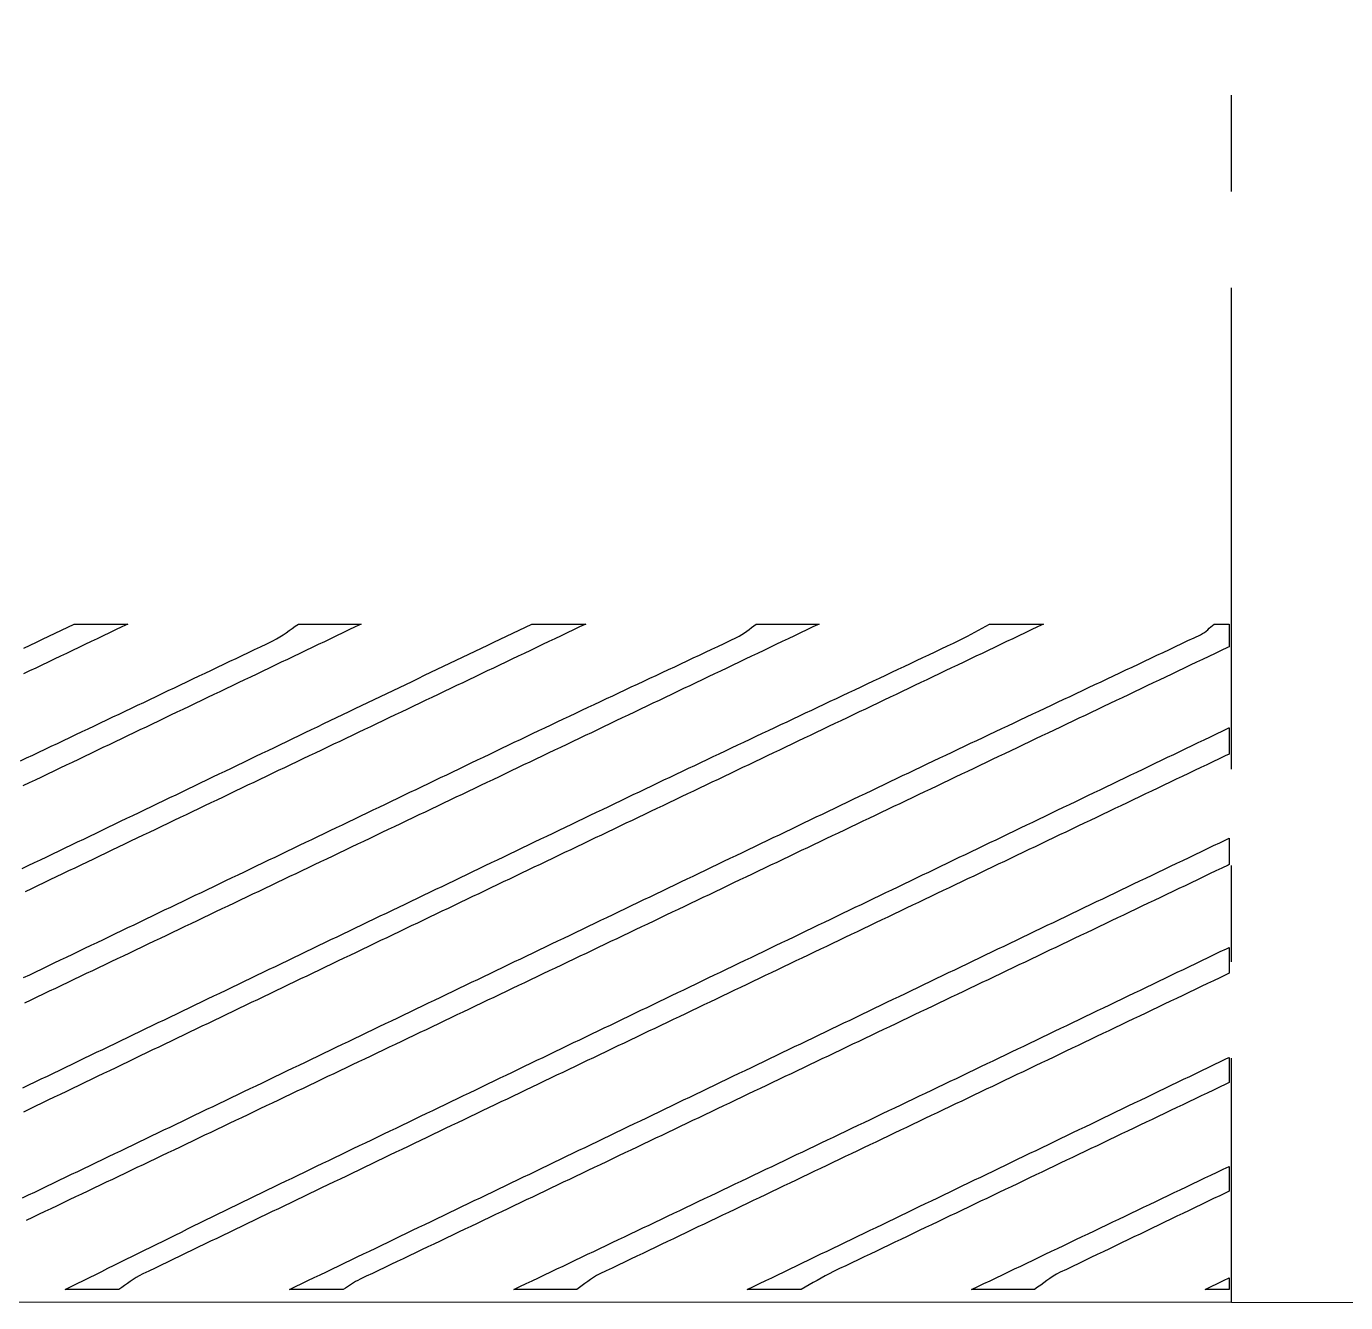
# Model space of a CAD drawing. Extents: x 18 to 189, y 50 to 250.
# Drawn here: x 91.32 to 125.59, y 50.13 to 83.28 of the extents above; entities that cross this region are included whole.
import ezdxf

# ---------------------------------------------------------------- set-up
doc = ezdxf.new("R2010")
doc.units = 0
for name, color, linetype in [('CUT', 7, 'CONTINUOUS'), ('FOLD', 1, 'CONTINUOUS'), ('PATTERN', 8, 'CONTINUOUS')]:
    doc.layers.add(name, color=color, linetype=linetype)

msp = doc.modelspace()

# ---------------------------------------------------------------- linework, layer by layer
at = {"layer": 'CUT'}
msp.add_lwpolyline([(56.9917, 100.2341), (57.181, 100.2024), (57.1769, 50.1454), (188.0612, 50.1252)], dxfattribs=at)
at = {"layer": 'FOLD'}
for points in [[(122.6212, 81.4887), (122.6212, 78.9875)], [(122.6212, 76.4863), (122.6212, 63.9811)], [(122.6212, 61.4799), (122.6212, 58.9787)], [(122.6212, 56.4792), (122.6212, 50.1292)]]:
    msp.add_lwpolyline(points, dxfattribs=at)
at = {"layer": 'PATTERN'}
for points in [[(91.1714, 64.1966), (91.3315, 64.2726), (91.4915, 64.3487), (91.6515, 64.4247), (91.8115, 64.5007), (91.9716, 64.5768), (92.1316, 64.6528), (92.2916, 64.7288), (92.4516, 64.8049), (92.6117, 64.8809), (92.7717, 64.9569), (92.9317, 65.033), (93.0917, 65.109), (93.2517, 65.1851), (93.4117, 65.2611), (93.5717, 65.3372), (93.7317, 65.4132), (93.8917, 65.4893), (94.0517, 65.5653), (94.2117, 65.6414), (94.3716, 65.7175), (94.5316, 65.7935), (94.6915, 65.8696), (94.8515, 65.9457), (95.0114, 66.0218), (95.1713, 66.0979), (95.3312, 66.174), (95.4911, 66.2501), (95.651, 66.3262), (95.8109, 66.4023), (95.9708, 66.4784), (96.1306, 66.5545), (96.2904, 66.6307), (96.4503, 66.7068), (96.6101, 66.783), (96.7699, 66.8591), (96.9296, 66.9353), (97.0894, 67.0115), (97.2491, 67.0876), (97.4089, 67.1638), (97.5686, 67.24), (97.7283, 67.3162), (97.8228, 67.3646), (97.9112, 67.4161), (97.9949, 67.4701), (98.0752, 67.5258), (98.1535, 67.5825), (98.2312, 67.6395), (98.3096, 67.6963), (98.3901, 67.7519), (100.0224, 67.7519), (99.8626, 67.6755), (99.7029, 67.5991), (99.5431, 67.5226), (99.3834, 67.4462), (99.2237, 67.3698), (99.0639, 67.2933), (98.9042, 67.2169), (98.7445, 67.1404), (98.5848, 67.064), (98.425, 66.9875), (98.2653, 66.9111), (98.1056, 66.8346), (97.9459, 66.7582), (97.7862, 66.6817), (97.6265, 66.6053), (97.4668, 66.5288), (97.3071, 66.4524), (97.1474, 66.3759), (96.9877, 66.2995), (96.828, 66.223), (96.6683, 66.1465), (96.5086, 66.0701), (96.3489, 65.9936), (96.1892, 65.9172), (96.0295, 65.8407), (95.8698, 65.7643), (95.7101, 65.6878), (95.5503, 65.6113), (95.3906, 65.5349), (95.2309, 65.4584), (95.0712, 65.382), (94.9115, 65.3055), (94.7517, 65.2291), (94.592, 65.1526), (94.4323, 65.0762), (94.2725, 64.9997), (94.1128, 64.9233), (93.953, 64.8468), (93.7933, 64.7704), (93.6335, 64.6939), (93.4737, 64.6175), (93.3139, 64.541), (93.1542, 64.4646), (92.9944, 64.3882), (92.8346, 64.3117), (92.6748, 64.2353), (92.515, 64.1589), (92.3551, 64.0825), (92.1953, 64.006), (92.0355, 63.9296), (91.8756, 63.8532), (91.7157, 63.7768), (91.5559, 63.7004), (91.396, 63.624), (91.2361, 63.5476)], [(91.2149, 61.3998), (91.3748, 61.4766), (91.5346, 61.5534), (91.6944, 61.6302), (91.8542, 61.707), (92.0141, 61.7837), (92.1739, 61.8605), (92.3337, 61.9373), (92.4935, 62.0141), (92.6534, 62.0909), (92.8132, 62.1677), (92.973, 62.2444), (93.1328, 62.3212), (93.2927, 62.398), (93.4525, 62.4748), (93.6123, 62.5516), (93.7721, 62.6283), (93.932, 62.7051), (94.0918, 62.7819), (94.2516, 62.8587), (94.4114, 62.9355), (94.5713, 63.0122), (94.7311, 63.089), (94.8909, 63.1658), (95.0508, 63.2426), (95.2106, 63.3194), (95.3704, 63.3961), (95.5302, 63.4729), (95.6901, 63.5497), (95.8499, 63.6265), (96.0097, 63.7033), (96.1696, 63.78), (96.3294, 63.8568), (96.4892, 63.9336), (96.649, 64.0104), (96.8089, 64.0872), (96.9687, 64.1639), (97.1285, 64.2407), (97.2884, 64.3175), (97.4482, 64.3943), (97.608, 64.471), (97.7678, 64.5478), (97.9277, 64.6246), (98.0875, 64.7014), (98.2473, 64.7782), (98.4071, 64.8549), (98.567, 64.9317), (98.7268, 65.0085), (98.8866, 65.0853), (99.0501, 65.1639), (99.2136, 65.2424), (99.3772, 65.321), (99.5407, 65.3995), (99.7043, 65.478), (99.8679, 65.5565), (100.0315, 65.635), (100.1951, 65.7135), (100.3588, 65.7919), (100.5225, 65.8704), (100.6861, 65.9488), (100.8498, 66.0273), (101.0135, 66.1057), (101.1772, 66.1841), (101.341, 66.2625), (101.5047, 66.3409), (101.6684, 66.4193), (101.8322, 66.4976), (101.9959, 66.576), (102.1597, 66.6544), (102.3235, 66.7328), (102.4872, 66.8112), (102.651, 66.8895), (102.8148, 66.9679), (102.9786, 67.0463), (103.1423, 67.1247), (103.3061, 67.2031), (103.4699, 67.2814), (103.6336, 67.3598), (103.7974, 67.4382), (103.9612, 67.5166), (104.1249, 67.5951), (104.2886, 67.6735), (104.4524, 67.7519), (105.8515, 67.7519), (105.6919, 67.6757), (105.5322, 67.5995), (105.3726, 67.5233), (105.2129, 67.4471), (105.0533, 67.371), (104.8936, 67.2948), (104.7339, 67.2186), (104.5743, 67.1424), (104.4146, 67.0662), (104.2549, 66.99), (104.0953, 66.9138), (103.9356, 66.8377), (103.7759, 66.7615), (103.6162, 66.6853), (103.4566, 66.6091), (103.2969, 66.533), (103.1372, 66.4568), (102.9775, 66.3806), (102.8178, 66.3044), (102.6582, 66.2283), (102.4985, 66.1521), (102.3388, 66.0759), (102.1791, 65.9997), (102.0194, 65.9236), (101.8597, 65.8474), (101.7001, 65.7712), (101.5404, 65.6951), (101.3807, 65.6189), (101.221, 65.5427), (101.0614, 65.4665), (100.9017, 65.3904), (100.742, 65.3142), (100.5823, 65.238), (100.4227, 65.1619), (100.263, 65.0857), (100.1033, 65.0095), (99.9437, 64.9333), (99.784, 64.8572), (99.6244, 64.781), (99.4647, 64.7048), (99.3051, 64.6286), (99.1454, 64.5525), (98.9858, 64.4763), (98.8261, 64.4001), (98.6665, 64.3239), (98.5069, 64.2477), (98.3473, 64.1715), (98.1876, 64.0953), (98.028, 64.0192), (97.8684, 63.943), (97.7088, 63.8668), (97.5492, 63.7906), (97.3896, 63.7144), (97.23, 63.6382), (97.0705, 63.562), (96.9109, 63.4858), (96.7513, 63.4096), (96.5917, 63.3333), (96.4322, 63.2571), (96.2726, 63.1809), (96.1131, 63.1047), (95.9536, 63.0285), (95.7941, 62.9522), (95.6345, 62.876), (95.475, 62.7998), (95.3155, 62.7236), (95.156, 62.6473), (94.9965, 62.5711), (94.8371, 62.4948), (94.6759, 62.4177), (94.5147, 62.3405), (94.3536, 62.2633), (94.1924, 62.1862), (94.0313, 62.109), (93.8702, 62.0318), (93.7091, 61.9546), (93.548, 61.8774), (93.3869, 61.8002), (93.2258, 61.723), (93.0648, 61.6458), (92.9037, 61.5686), (92.7427, 61.4913), (92.5817, 61.4141), (92.4207, 61.3369), (92.2597, 61.2596), (92.0987, 61.1824), (91.9377, 61.1051), (91.7767, 61.0279), (91.6157, 60.9506), (91.4547, 60.8734), (91.2938, 60.7961)], [(91.2203, 52.8443), (91.3802, 52.9211), (91.54, 52.9978), (91.6998, 53.0745), (91.8596, 53.1512), (92.0195, 53.228), (92.1793, 53.3047), (92.3391, 53.3814), (92.4989, 53.4582), (92.6588, 53.5349), (92.8186, 53.6116), (92.9784, 53.6884), (93.1382, 53.7651), (93.2981, 53.8418), (93.4579, 53.9186), (93.6177, 53.9953), (93.7775, 54.072), (93.9374, 54.1488), (94.0972, 54.2255), (94.257, 54.3022), (94.4168, 54.379), (94.5766, 54.4557), (94.7365, 54.5324), (94.8963, 54.6091), (95.0561, 54.6859), (95.2159, 54.7626), (95.3758, 54.8393), (95.5356, 54.9161), (95.6954, 54.9928), (95.8552, 55.0695), (96.0151, 55.1463), (96.1749, 55.223), (96.3347, 55.2997), (96.4945, 55.3765), (96.6544, 55.4532), (96.8142, 55.5299), (96.974, 55.6067), (97.1338, 55.6834), (97.2937, 55.7601), (97.4535, 55.8368), (97.6133, 55.9136), (97.7732, 55.9903), (97.933, 56.067), (98.0928, 56.1438), (98.2527, 56.2205), (98.4125, 56.2972), (98.5723, 56.3739), (98.7321, 56.4507), (98.892, 56.5274), (99.0518, 56.6041), (99.2116, 56.6808), (99.3715, 56.7576), (99.5313, 56.8343), (99.6912, 56.911), (99.851, 56.9878), (100.0108, 57.0645), (100.1707, 57.1412), (100.3305, 57.2179), (100.4903, 57.2946), (100.6502, 57.3714), (100.81, 57.4481), (100.9699, 57.5248), (101.1297, 57.6015), (101.2896, 57.6783), (101.4494, 57.755), (101.6093, 57.8317), (101.7691, 57.9084), (101.9289, 57.9851), (102.0888, 58.0619), (102.2486, 58.1386), (102.4085, 58.2153), (102.5684, 58.292), (102.7282, 58.3687), (102.8881, 58.4454), (103.0479, 58.5222), (103.2078, 58.5989), (103.3676, 58.6756), (103.5275, 58.7523), (103.6874, 58.829), (103.8472, 58.9057), (104.0071, 58.9824), (104.1669, 59.0591), (104.3268, 59.1359), (104.4867, 59.2126), (104.6465, 59.2893), (104.8064, 59.366), (104.9663, 59.4427), (105.1262, 59.5194), (105.286, 59.5961), (105.4459, 59.6728), (105.6058, 59.7495), (105.7657, 59.8262), (105.9255, 59.9029), (106.0854, 59.9796), (106.2453, 60.0563), (106.4052, 60.133), (106.5651, 60.2097), (106.725, 60.2864), (106.8848, 60.3631), (107.0447, 60.4398), (107.2046, 60.5165), (107.3645, 60.5932), (107.5244, 60.6699), (107.6843, 60.7466), (107.8442, 60.8233), (108.0041, 60.9), (108.164, 60.9767), (108.3239, 61.0533), (108.4838, 61.13), (108.6437, 61.2067), (108.8036, 61.2834), (108.9636, 61.3601), (109.1235, 61.4368), (109.2834, 61.5135), (109.4433, 61.5901), (109.6032, 61.6668), (109.7631, 61.7435), (109.9231, 61.8202), (110.083, 61.8969), (110.2429, 61.9735), (110.4028, 62.0502), (110.5628, 62.1269), (110.7227, 62.2036), (110.8826, 62.2802), (111.0426, 62.3569), (111.2025, 62.4336), (111.3625, 62.5103), (111.5224, 62.5869), (111.6824, 62.6636), (111.8423, 62.7403), (112.0023, 62.8169), (112.1622, 62.8936), (112.3222, 62.9702), (112.4821, 63.0469), (112.6421, 63.1236), (112.802, 63.2002), (112.962, 63.2769), (113.122, 63.3535), (113.2819, 63.4302), (113.4419, 63.5069), (113.6019, 63.5835), (113.7621, 63.6602), (113.9224, 63.7369), (114.0828, 63.8135), (114.2432, 63.8901), (114.4038, 63.9667), (114.5643, 64.0432), (114.725, 64.1197), (114.8857, 64.1962), (115.0465, 64.2726), (115.2073, 64.349), (115.3682, 64.4254), (115.5292, 64.5017), (115.6901, 64.5781), (115.8512, 64.6544), (116.0123, 64.7306), (116.1734, 64.8069), (116.3345, 64.8831), (116.4957, 64.9593), (116.6569, 65.0355), (116.8182, 65.1117), (116.9795, 65.1879), (117.1408, 65.2641), (117.3021, 65.3402), (117.4635, 65.4163), (117.6248, 65.4925), (117.7862, 65.5686), (117.9476, 65.6447), (118.109, 65.7208), (118.2704, 65.7969), (118.4318, 65.873), (118.5932, 65.9491), (118.7546, 66.0253), (118.916, 66.1014), (119.0774, 66.1775), (119.2388, 66.2536), (119.4002, 66.3297), (119.5616, 66.4059), (119.7229, 66.482), (119.8842, 66.5582), (120.0455, 66.6344), (120.2068, 66.7106), (120.368, 66.7868), (120.5292, 66.863), (120.6904, 66.9392), (120.8515, 67.0155), (121.0126, 67.0918), (121.1737, 67.1681), (121.3347, 67.2444), (121.4956, 67.3208), (121.6565, 67.3972), (121.8174, 67.4736), (121.8726, 67.503), (121.9223, 67.5351), (121.9676, 67.5695), (122.0099, 67.6053), (122.0503, 67.6422), (122.0901, 67.6793), (122.1306, 67.7161), (122.173, 67.7519), (122.5617, 67.7519), (122.5617, 67.1598), (122.5197, 67.1398), (122.359, 67.0633), (122.1983, 66.9867), (122.0375, 66.9102), (121.8768, 66.8337), (121.7161, 66.7572), (121.5554, 66.6807), (121.3947, 66.6041), (121.234, 66.5276), (121.0733, 66.4511), (120.9126, 66.3745), (120.7518, 66.298), (120.5911, 66.2215), (120.4304, 66.1449), (120.2697, 66.0684), (120.109, 65.9919), (119.9483, 65.9153), (119.7876, 65.8388), (119.6269, 65.7622), (119.4662, 65.6857), (119.3055, 65.6092), (119.1448, 65.5326), (118.9841, 65.4561), (118.8234, 65.3795), (118.6627, 65.303), (118.502, 65.2264), (118.3413, 65.1499), (118.1806, 65.0733), (118.0199, 64.9968), (117.8592, 64.9202), (117.6986, 64.8436), (117.5379, 64.7671), (117.3772, 64.6905), (117.2165, 64.6139), (117.0559, 64.5374), (116.8952, 64.4608), (116.7346, 64.3842), (116.5739, 64.3077), (116.4133, 64.2311), (116.2527, 64.1545), (116.092, 64.0779), (115.9314, 64.0014), (115.7708, 63.9248), (115.6102, 63.8482), (115.4496, 63.7716), (115.289, 63.695), (115.1284, 63.6184), (114.9685, 63.5422), (114.8087, 63.466), (114.6489, 63.3898), (114.4891, 63.3135), (114.3293, 63.2373), (114.1695, 63.1611), (114.0097, 63.0848), (113.8499, 63.0086), (113.6901, 62.9324), (113.5303, 62.8562), (113.3705, 62.7799), (113.2107, 62.7037), (113.0509, 62.6275), (112.8911, 62.5513), (112.7313, 62.475), (112.5715, 62.3988), (112.4117, 62.3226), (112.2519, 62.2464), (112.0921, 62.1701), (111.9323, 62.0939), (111.7725, 62.0177), (111.6127, 61.9415), (111.4529, 61.8652), (111.2931, 61.789), (111.1333, 61.7128), (110.9735, 61.6366), (110.8137, 61.5603), (110.6539, 61.4841), (110.4941, 61.4079), (110.3343, 61.3317), (110.1745, 61.2554), (110.0147, 61.1792), (109.8549, 61.103), (109.6951, 61.0267), (109.5353, 60.9505), (109.3755, 60.8743), (109.2158, 60.7981), (109.056, 60.7218), (108.8962, 60.6456), (108.7364, 60.5694), (108.5766, 60.4932), (108.4168, 60.4169), (108.257, 60.3407), (108.0972, 60.2645), (107.9374, 60.1882), (107.7776, 60.112), (107.6179, 60.0358), (107.4581, 59.9596), (107.2983, 59.8833), (107.1385, 59.8071), (106.9787, 59.7309), (106.8189, 59.6546), (106.6591, 59.5784), (106.4994, 59.5022), (106.3396, 59.4259), (106.1798, 59.3497), (106.02, 59.2735), (105.8602, 59.1973), (105.7004, 59.121), (105.5407, 59.0448), (105.3809, 58.9686), (105.2211, 58.8923), (105.0613, 58.8161), (104.9015, 58.7399), (104.7418, 58.6636), (104.582, 58.5874), (104.4222, 58.5112), (104.2624, 58.4349), (104.1026, 58.3587), (103.9429, 58.2825), (103.7831, 58.2062), (103.6233, 58.13), (103.4635, 58.0538), (103.3038, 57.9775), (103.144, 57.9013), (102.9842, 57.8251), (102.8244, 57.7488), (102.6647, 57.6726), (102.5049, 57.5964), (102.3451, 57.5201), (102.1853, 57.4439), (102.0256, 57.3677), (101.8658, 57.2914), (101.706, 57.2152), (101.5462, 57.1389), (101.3865, 57.0627), (101.2267, 56.9865), (101.0669, 56.9102), (100.9072, 56.834), (100.7474, 56.7578), (100.5876, 56.6815), (100.4279, 56.6053), (100.2681, 56.529), (100.1083, 56.4528), (99.9486, 56.3766), (99.7888, 56.3003), (99.629, 56.2241), (99.4693, 56.1478), (99.3095, 56.0716), (99.1497, 55.9954), (98.99, 55.9191), (98.8302, 55.8429), (98.6704, 55.7666), (98.5107, 55.6904), (98.3509, 55.6142), (98.1911, 55.5379), (98.0314, 55.4617), (97.8716, 55.3854), (97.7119, 55.3092), (97.5521, 55.2329), (97.3923, 55.1567), (97.2326, 55.0804), (97.0728, 55.0042), (96.9131, 54.928), (96.7533, 54.8517), (96.5935, 54.7755), (96.4338, 54.6992), (96.274, 54.623), (96.1143, 54.5467), (95.9545, 54.4705), (95.7947, 54.3942), (95.635, 54.318), (95.4752, 54.2417), (95.3155, 54.1655), (95.1557, 54.0892), (94.996, 54.013), (94.8362, 53.9367), (94.6765, 53.8605), (94.5167, 53.7842), (94.357, 53.708), (94.1972, 53.6317), (94.0375, 53.5555), (93.8777, 53.4792), (93.7179, 53.403), (93.5582, 53.3267), (93.3984, 53.2504), (93.2387, 53.1742), (93.0789, 53.0979), (92.9192, 53.0217), (92.7594, 52.9454), (92.5997, 52.8692), (92.4399, 52.7929), (92.2802, 52.7167), (92.1205, 52.6404), (91.9607, 52.5641), (91.801, 52.4879), (91.6412, 52.4116), (91.4815, 52.3354), (91.3217, 52.2591)], [(91.2288, 55.7028), (91.3889, 55.7799), (91.5489, 55.8569), (91.709, 55.934), (91.8691, 56.011), (92.0291, 56.088), (92.1892, 56.1651), (92.3493, 56.2421), (92.5094, 56.3191), (92.6695, 56.3962), (92.8295, 56.4732), (92.9896, 56.5502), (93.1497, 56.6272), (93.3098, 56.7043), (93.4699, 56.7813), (93.63, 56.8583), (93.7901, 56.9353), (93.9502, 57.0123), (94.1103, 57.0894), (94.2705, 57.1664), (94.4306, 57.2434), (94.5907, 57.3204), (94.7508, 57.3974), (94.911, 57.4744), (95.0711, 57.5514), (95.2312, 57.6284), (95.3914, 57.7054), (95.5515, 57.7825), (95.7116, 57.8595), (95.8718, 57.9365), (96.0319, 58.0135), (96.1921, 58.0905), (96.3523, 58.1674), (96.5124, 58.2444), (96.6726, 58.3214), (96.8327, 58.3984), (96.9929, 58.4754), (97.1531, 58.5524), (97.3133, 58.6294), (97.4735, 58.7064), (97.6336, 58.7834), (97.7938, 58.8603), (97.954, 58.9373), (98.1142, 59.0143), (98.2744, 59.0913), (98.4346, 59.1683), (98.5948, 59.2452), (98.7551, 59.3222), (98.9153, 59.3992), (99.0755, 59.4761), (99.2357, 59.5531), (99.396, 59.6301), (99.5562, 59.707), (99.7164, 59.784), (99.8767, 59.861), (100.0369, 59.9379), (100.1972, 60.0149), (100.3574, 60.0918), (100.5177, 60.1688), (100.6779, 60.2457), (100.8382, 60.3227), (100.9985, 60.3996), (101.1587, 60.4766), (101.319, 60.5535), (101.4793, 60.6304), (101.6396, 60.7074), (101.7999, 60.7843), (101.9602, 60.8613), (102.1205, 60.9382), (102.2808, 61.0151), (102.4411, 61.092), (102.6014, 61.169), (102.7617, 61.2459), (102.922, 61.3228), (103.0824, 61.3997), (103.2427, 61.4767), (103.403, 61.5536), (103.5634, 61.6305), (103.7237, 61.7074), (103.8841, 61.7843), (104.0444, 61.8612), (104.2048, 61.9381), (104.3652, 62.015), (104.5255, 62.0919), (104.6859, 62.1688), (104.8463, 62.2457), (105.0067, 62.3226), (105.167, 62.3995), (105.3274, 62.4764), (105.4878, 62.5533), (105.6482, 62.6302), (105.8086, 62.707), (105.9691, 62.7839), (106.1295, 62.8608), (106.2899, 62.9377), (106.4503, 63.0145), (106.6108, 63.0914), (106.7712, 63.1683), (106.9302, 63.2444), (107.0894, 63.3206), (107.2485, 63.3967), (107.4078, 63.4727), (107.5671, 63.5488), (107.7265, 63.6248), (107.8859, 63.7007), (108.0454, 63.7767), (108.2049, 63.8526), (108.3645, 63.9285), (108.5241, 64.0043), (108.6837, 64.0801), (108.8435, 64.156), (109.0032, 64.2317), (109.163, 64.3075), (109.3229, 64.3833), (109.4827, 64.459), (109.6426, 64.5347), (109.8026, 64.6104), (109.9625, 64.6861), (110.1225, 64.7617), (110.2826, 64.8374), (110.4426, 64.913), (110.6027, 64.9886), (110.7628, 65.0642), (110.9229, 65.1399), (111.083, 65.2154), (111.2432, 65.291), (111.4033, 65.3666), (111.5635, 65.4422), (111.7237, 65.5178), (111.8839, 65.5933), (112.0441, 65.6689), (112.2042, 65.7445), (112.3644, 65.8201), (112.5246, 65.8956), (112.6848, 65.9712), (112.845, 66.0468), (113.0052, 66.1224), (113.1654, 66.1979), (113.3255, 66.2735), (113.4857, 66.3491), (113.6458, 66.4247), (113.8059, 66.5004), (113.966, 66.576), (114.1261, 66.6516), (114.2862, 66.7273), (114.4462, 66.803), (114.6062, 66.8787), (114.7662, 66.9544), (114.9261, 67.0301), (115.0861, 67.1058), (115.2459, 67.1816), (115.4058, 67.2574), (115.5656, 67.3332), (115.6677, 67.383), (115.7674, 67.4342), (115.865, 67.4864), (115.9613, 67.5392), (116.0568, 67.5925), (116.152, 67.646), (116.2475, 67.6992), (116.3438, 67.7519), (117.7429, 67.7519), (117.5835, 67.6758), (117.4241, 67.5997), (117.2646, 67.5235), (117.1052, 67.4474), (116.9457, 67.3713), (116.7863, 67.2951), (116.6268, 67.219), (116.4673, 67.1429), (116.3079, 67.0668), (116.1484, 66.9906), (115.989, 66.9145), (115.8295, 66.8384), (115.67, 66.7623), (115.5105, 66.6862), (115.3511, 66.61), (115.1916, 66.5339), (115.0321, 66.4578), (114.8726, 66.3817), (114.7132, 66.3056), (114.5537, 66.2294), (114.3942, 66.1533), (114.2347, 66.0772), (114.0752, 66.0011), (113.9157, 65.925), (113.7563, 65.8489), (113.5968, 65.7727), (113.4373, 65.6966), (113.2778, 65.6205), (113.1183, 65.5444), (112.9588, 65.4683), (112.7993, 65.3922), (112.6398, 65.316), (112.4803, 65.2399), (112.3208, 65.1638), (112.1614, 65.0877), (112.0019, 65.0116), (111.8424, 64.9355), (111.6829, 64.8593), (111.5234, 64.7832), (111.3639, 64.7071), (111.2044, 64.631), (111.0449, 64.5549), (110.8854, 64.4788), (110.726, 64.4026), (110.5665, 64.3265), (110.407, 64.2504), (110.2475, 64.1743), (110.088, 64.0981), (109.9285, 64.022), (109.7691, 63.9459), (109.6096, 63.8698), (109.4501, 63.7936), (109.2906, 63.7175), (109.1312, 63.6414), (108.9717, 63.5653), (108.8122, 63.4891), (108.6528, 63.413), (108.4933, 63.3369), (108.3338, 63.2607), (108.1744, 63.1846), (108.0149, 63.1085), (107.8555, 63.0323), (107.696, 62.9562), (107.5366, 62.88), (107.3771, 62.8039), (107.2177, 62.7277), (107.0583, 62.6516), (106.8988, 62.5755), (106.7394, 62.4993), (106.58, 62.4232), (106.4205, 62.347), (106.2611, 62.2708), (106.1017, 62.1947), (105.9423, 62.1185), (105.7829, 62.0424), (105.6235, 61.9662), (105.4641, 61.89), (105.3047, 61.8139), (105.1453, 61.7377), (104.9859, 61.6615), (104.8265, 61.5854), (104.6671, 61.5092), (104.5078, 61.433), (104.3484, 61.3568), (104.189, 61.2807), (104.0297, 61.2045), (103.8703, 61.1283), (103.711, 61.0521), (103.5516, 60.9759), (103.3923, 60.8997), (103.2329, 60.8235), (103.0736, 60.7473), (102.9143, 60.6711), (102.755, 60.5949), (102.5957, 60.5187), (102.4364, 60.4425), (102.2771, 60.3663), (102.1178, 60.2901), (101.9585, 60.2139), (101.7992, 60.1376), (101.6399, 60.0614), (101.4807, 59.9852), (101.3214, 59.909), (101.1622, 59.8327), (101.0029, 59.7565), (100.8437, 59.6803), (100.6845, 59.604), (100.5252, 59.5278), (100.366, 59.4515), (100.2068, 59.3753), (100.0476, 59.299), (99.8874, 59.2223), (99.7272, 59.1455), (99.5669, 59.0688), (99.4067, 58.992), (99.2465, 58.9153), (99.0863, 58.8385), (98.9262, 58.7617), (98.766, 58.685), (98.6058, 58.6082), (98.4457, 58.5314), (98.2855, 58.4546), (98.1254, 58.3779), (97.9652, 58.3011), (97.8051, 58.2243), (97.645, 58.1475), (97.4849, 58.0707), (97.3247, 57.9939), (97.1646, 57.9171), (97.0046, 57.8403), (96.8445, 57.7635), (96.6844, 57.6866), (96.5243, 57.6098), (96.3642, 57.533), (96.2042, 57.4562), (96.0441, 57.3793), (95.8841, 57.3025), (95.724, 57.2257), (95.564, 57.1488), (95.404, 57.072), (95.2439, 56.9952), (95.0839, 56.9183), (94.9239, 56.8415), (94.7639, 56.7646), (94.6039, 56.6877), (94.4439, 56.6109), (94.2839, 56.534), (94.124, 56.4572), (93.964, 56.3803), (93.804, 56.3034), (93.644, 56.2265), (93.4841, 56.1497), (93.3241, 56.0728), (93.1642, 55.9959), (93.0042, 55.919), (92.8443, 55.8421), (92.6844, 55.7652), (92.5244, 55.6884), (92.3645, 55.6115), (92.2046, 55.5346), (92.0447, 55.4577), (91.8848, 55.3808), (91.7249, 55.3039), (91.565, 55.2269), (91.4051, 55.15), (91.2452, 55.0731)], [(91.257, 67.1242), (91.42, 67.2027), (91.583, 67.2812), (91.746, 67.3596), (91.909, 67.4381), (92.0721, 67.5166), (92.2351, 67.595), (92.3981, 67.6735), (92.5612, 67.752), (93.9599, 67.752), (93.8005, 67.6757), (93.6411, 67.5995), (93.4817, 67.5233), (93.3223, 67.4471), (93.1628, 67.3708), (93.0034, 67.2946), (92.844, 67.2184), (92.6846, 67.1422), (92.5251, 67.066), (92.3657, 66.9898), (92.2063, 66.9135), (92.0468, 66.8373), (91.8874, 66.7611), (91.728, 66.6849), (91.5685, 66.6087), (91.4091, 66.5325), (91.2496, 66.4563)], [(91.2531, 58.5664), (91.4124, 58.6428), (91.5716, 58.7193), (91.7309, 58.7957), (91.8901, 58.8721), (92.0494, 58.9485), (92.2086, 59.0249), (92.3679, 59.1013), (92.5271, 59.1778), (92.6864, 59.2542), (92.8456, 59.3306), (93.0049, 59.407), (93.1641, 59.4834), (93.3234, 59.5598), (93.4827, 59.6363), (93.6419, 59.7127), (93.8012, 59.7891), (93.9604, 59.8655), (94.1197, 59.9419), (94.2789, 60.0183), (94.4382, 60.0948), (94.5975, 60.1712), (94.7567, 60.2476), (94.916, 60.324), (95.0753, 60.4004), (95.2345, 60.4768), (95.3938, 60.5532), (95.553, 60.6296), (95.7123, 60.7061), (95.8716, 60.7825), (96.0309, 60.8589), (96.1901, 60.9353), (96.3494, 61.0117), (96.5087, 61.0881), (96.6679, 61.1645), (96.8272, 61.2409), (96.9865, 61.3173), (97.1458, 61.3937), (97.305, 61.4701), (97.4643, 61.5466), (97.6236, 61.623), (97.7829, 61.6994), (97.9422, 61.7758), (98.1014, 61.8522), (98.2607, 61.9286), (98.42, 62.005), (98.5793, 62.0814), (98.7386, 62.1578), (98.8979, 62.2342), (99.0571, 62.3106), (99.2164, 62.387), (99.3757, 62.4634), (99.535, 62.5398), (99.6943, 62.6162), (99.8536, 62.6926), (100.0129, 62.769), (100.1722, 62.8454), (100.3315, 62.9218), (100.4908, 62.9982), (100.6501, 63.0746), (100.8094, 63.151), (100.9687, 63.2274), (101.128, 63.3038), (101.2873, 63.3802), (101.4466, 63.4566), (101.6059, 63.533), (101.7652, 63.6094), (101.9245, 63.6858), (102.0838, 63.7622), (102.2431, 63.8386), (102.4024, 63.915), (102.5618, 63.9914), (102.7211, 64.0677), (102.8804, 64.1441), (103.0397, 64.2205), (103.199, 64.2969), (103.3584, 64.3733), (103.5177, 64.4497), (103.677, 64.5261), (103.8363, 64.6025), (103.9957, 64.6789), (104.155, 64.7552), (104.3143, 64.8316), (104.4734, 64.9078), (104.6327, 64.9838), (104.7921, 65.0597), (104.9517, 65.1356), (105.1115, 65.2114), (105.2714, 65.2871), (105.4315, 65.3627), (105.5917, 65.4383), (105.7519, 65.5138), (105.9123, 65.5893), (106.0728, 65.6648), (106.2334, 65.7401), (106.394, 65.8155), (106.5547, 65.8908), (106.7155, 65.9661), (106.8763, 66.0414), (107.0371, 66.1167), (107.198, 66.1919), (107.3589, 66.2672), (107.5197, 66.3424), (107.6806, 66.4177), (107.8415, 66.4929), (108.0023, 66.5682), (108.1631, 66.6435), (108.3239, 66.7188), (108.4845, 66.7942), (108.6452, 66.8696), (108.8057, 66.945), (108.9662, 67.0205), (109.1265, 67.096), (109.2868, 67.1716), (109.4469, 67.2473), (109.607, 67.323), (109.7668, 67.3988), (109.8419, 67.4375), (109.9114, 67.479), (109.9766, 67.5227), (110.0387, 67.568), (110.0991, 67.6141), (110.1589, 67.6606), (110.2193, 67.7068), (110.2815, 67.7519), (111.9138, 67.7519), (111.754, 67.6757), (111.5941, 67.5994), (111.4343, 67.5231), (111.2744, 67.4468), (111.1145, 67.3706), (110.9547, 67.2943), (110.7948, 67.218), (110.6349, 67.1417), (110.4751, 67.0655), (110.3152, 66.9892), (110.1553, 66.9129), (109.9955, 66.8366), (109.8356, 66.7604), (109.6757, 66.6841), (109.5159, 66.6078), (109.356, 66.5315), (109.1961, 66.4552), (109.0363, 66.379), (108.8764, 66.3027), (108.7165, 66.2264), (108.5566, 66.1501), (108.3968, 66.0738), (108.2369, 65.9975), (108.077, 65.9213), (107.9172, 65.845), (107.7573, 65.7687), (107.5974, 65.6924), (107.4375, 65.6161), (107.2777, 65.5398), (107.1178, 65.4635), (106.9579, 65.3873), (106.798, 65.311), (106.6382, 65.2347), (106.4783, 65.1584), (106.3184, 65.0821), (106.1585, 65.0058), (105.9987, 64.9295), (105.8388, 64.8532), (105.6789, 64.7769), (105.519, 64.7006), (105.3592, 64.6243), (105.1993, 64.548), (105.0394, 64.4717), (104.8795, 64.3955), (104.7196, 64.3192), (104.5598, 64.2429), (104.3999, 64.1666), (104.24, 64.0903), (104.0801, 64.014), (103.9203, 63.9377), (103.7604, 63.8614), (103.6005, 63.7851), (103.4406, 63.7088), (103.2807, 63.6325), (103.1209, 63.5562), (102.961, 63.4799), (102.8011, 63.4035), (102.6412, 63.3272), (102.4813, 63.2509), (102.3215, 63.1746), (102.1614, 63.0983), (102.0014, 63.0219), (101.8414, 62.9456), (101.6814, 62.8692), (101.5213, 62.7929), (101.3613, 62.7165), (101.2013, 62.6402), (101.0412, 62.5638), (100.8812, 62.4875), (100.7212, 62.4112), (100.5611, 62.3348), (100.4011, 62.2585), (100.2411, 62.1821), (100.081, 62.1058), (99.921, 62.0294), (99.761, 61.9531), (99.6009, 61.8767), (99.4409, 61.8004), (99.2809, 61.724), (99.1208, 61.6477), (98.9608, 61.5714), (98.8008, 61.495), (98.6407, 61.4187), (98.4807, 61.3423), (98.3207, 61.266), (98.1606, 61.1896), (98.0006, 61.1133), (97.8406, 61.0369), (97.6805, 60.9606), (97.5205, 60.8843), (97.3605, 60.8079), (97.2004, 60.7316), (97.0404, 60.6552), (96.8803, 60.5789), (96.7203, 60.5025), (96.5603, 60.4262), (96.4002, 60.3499), (96.2402, 60.2735), (96.0802, 60.1972), (95.9201, 60.1208), (95.7601, 60.0445), (95.6, 59.9681), (95.44, 59.8918), (95.28, 59.8155), (95.1199, 59.7391), (94.9599, 59.6628), (94.7998, 59.5864), (94.6398, 59.5101), (94.4798, 59.4337), (94.3197, 59.3574), (94.1597, 59.2811), (93.9996, 59.2047), (93.8396, 59.1284), (93.6796, 59.052), (93.5195, 58.9757), (93.3595, 58.8994), (93.1994, 58.823), (93.0394, 58.7467), (92.8794, 58.6703), (92.7193, 58.594), (92.5593, 58.5176), (92.3992, 58.4413), (92.2392, 58.365), (92.0792, 58.2886), (91.9191, 58.2123), (91.7591, 58.1359), (91.599, 58.0596), (91.439, 57.9833), (91.279, 57.9069)]]:
    msp.add_lwpolyline(points, dxfattribs=at)
for points in [[(92.3278, 50.4658), (92.4872, 50.5443), (92.6465, 50.6228), (92.8057, 50.7014), (92.9649, 50.78), (93.124, 50.8586), (93.2831, 50.9372), (93.4421, 51.0158), (93.6011, 51.0945), (93.7601, 51.1732), (93.919, 51.2518), (94.078, 51.3305), (94.2369, 51.4092), (94.3959, 51.4878), (94.5549, 51.5665), (94.7139, 51.6451), (94.8729, 51.7238), (95.032, 51.8024), (95.1911, 51.8809), (95.3503, 51.9595), (95.5095, 52.038), (95.6689, 52.1165), (95.8283, 52.1949), (95.9878, 52.2733), (96.1474, 52.3517), (96.3071, 52.43), (96.4669, 52.5082), (96.6269, 52.5864), (96.787, 52.6645), (96.9472, 52.7426), (97.1075, 52.8206), (97.2681, 52.8985), (97.4288, 52.9763), (97.5896, 53.0541), (97.7507, 53.1318), (97.9096, 53.2082), (98.0685, 53.2847), (98.2274, 53.3611), (98.3863, 53.4376), (98.5452, 53.5141), (98.7041, 53.5905), (98.863, 53.667), (99.0219, 53.7434), (99.1808, 53.8199), (99.3397, 53.8964), (99.4986, 53.9728), (99.6576, 54.0493), (99.8165, 54.1257), (99.9754, 54.2022), (100.1343, 54.2786), (100.2932, 54.3551), (100.4522, 54.4316), (100.6111, 54.508), (100.77, 54.5845), (100.9289, 54.6609), (101.0879, 54.7374), (101.2468, 54.8138), (101.4057, 54.8903), (101.5647, 54.9667), (101.7236, 55.0432), (101.8826, 55.1196), (102.0415, 55.1961), (102.2004, 55.2725), (102.3594, 55.3489), (102.5183, 55.4254), (102.6773, 55.5018), (102.8362, 55.5783), (102.9952, 55.6547), (103.1541, 55.7312), (103.3131, 55.8076), (103.4721, 55.884), (103.631, 55.9605), (103.79, 56.0369), (103.9489, 56.1134), (104.1079, 56.1898), (104.2669, 56.2662), (104.4258, 56.3427), (104.5848, 56.4191), (104.7438, 56.4956), (104.9028, 56.572), (105.0617, 56.6484), (105.2207, 56.7249), (105.3797, 56.8013), (105.5387, 56.8777), (105.6976, 56.9542), (105.8566, 57.0306), (106.0156, 57.107), (106.1746, 57.1835), (106.3336, 57.2599), (106.4926, 57.3363), (106.6516, 57.4127), (106.8105, 57.4892), (106.9695, 57.5656), (107.1285, 57.642), (107.2875, 57.7185), (107.4465, 57.7949), (107.6055, 57.8713), (107.7645, 57.9477), (107.9235, 58.0242), (108.0825, 58.1006), (108.2415, 58.177), (108.4005, 58.2534), (108.5595, 58.3299), (108.7186, 58.4063), (108.8776, 58.4827), (109.0366, 58.5591), (109.1956, 58.6355), (109.3546, 58.712), (109.5136, 58.7884), (109.6726, 58.8648), (109.8317, 58.9412), (109.9907, 59.0176), (110.1497, 59.0941), (110.3087, 59.1705), (110.4677, 59.2469), (110.6268, 59.3233), (110.7858, 59.3997), (110.9448, 59.4761), (111.1038, 59.5525), (111.2629, 59.629), (111.4219, 59.7054), (111.5809, 59.7818), (111.74, 59.8582), (111.899, 59.9346), (112.058, 60.011), (112.2171, 60.0874), (112.3761, 60.1638), (112.5352, 60.2403), (112.6942, 60.3167), (112.8532, 60.3931), (113.0123, 60.4695), (113.1713, 60.5459), (113.3304, 60.6223), (113.4894, 60.6987), (113.6485, 60.7751), (113.8075, 60.8515), (113.9666, 60.9279), (114.1256, 61.0043), (114.2847, 61.0807), (114.4437, 61.1571), (114.6028, 61.2335), (114.7618, 61.3099), (114.9209, 61.3863), (115.0799, 61.4627), (115.239, 61.5391), (115.3981, 61.6155), (115.5571, 61.6919), (115.7162, 61.7683), (115.8752, 61.8447), (116.0343, 61.9211), (116.1934, 61.9975), (116.3524, 62.0739), (116.5115, 62.1503), (116.6706, 62.2267), (116.8296, 62.3031), (116.9887, 62.3795), (117.1478, 62.4559), (117.3068, 62.5323), (117.4659, 62.6087), (117.625, 62.6851), (117.7841, 62.7615), (117.9431, 62.8379), (118.1022, 62.9143), (118.2613, 62.9907), (118.4204, 63.0671), (118.5794, 63.1435), (118.7385, 63.2199), (118.8976, 63.2963), (119.0567, 63.3727), (119.2158, 63.449), (119.3748, 63.5254), (119.5339, 63.6018), (119.693, 63.6782), (119.8521, 63.7546), (120.0112, 63.831), (120.1703, 63.9074), (120.3293, 63.9838), (120.4884, 64.0602), (120.6475, 64.1366), (120.8066, 64.2129), (120.9657, 64.2893), (121.1248, 64.3657), (121.2839, 64.4421), (121.443, 64.5185), (121.6021, 64.5949), (121.7612, 64.6713), (121.9202, 64.7476), (122.0793, 64.824), (122.2384, 64.9004), (122.3975, 64.9768), (122.5566, 65.0532), (122.5617, 65.0556), (122.5617, 64.3737), (122.4638, 64.3269), (122.3045, 64.2508), (122.1451, 64.1747), (121.9858, 64.0986), (121.8264, 64.0225), (121.6671, 63.9464), (121.5077, 63.8703), (121.3484, 63.7942), (121.189, 63.7181), (121.0297, 63.6419), (120.8703, 63.5658), (120.711, 63.4897), (120.5516, 63.4136), (120.3923, 63.3375), (120.2329, 63.2614), (120.0736, 63.1853), (119.9142, 63.1092), (119.7549, 63.0331), (119.5955, 62.957), (119.4362, 62.8809), (119.2768, 62.8048), (119.1175, 62.7287), (118.9581, 62.6525), (118.7988, 62.5764), (118.6394, 62.5003), (118.4801, 62.4242), (118.3207, 62.3481), (118.1614, 62.272), (118.0021, 62.1959), (117.8427, 62.1198), (117.6834, 62.0437), (117.524, 61.9676), (117.3647, 61.8914), (117.2053, 61.8153), (117.046, 61.7392), (116.8866, 61.6631), (116.7273, 61.587), (116.568, 61.5109), (116.4086, 61.4348), (116.2493, 61.3587), (116.0899, 61.2826), (115.9306, 61.2064), (115.7712, 61.1303), (115.6119, 61.0542), (115.4526, 60.9781), (115.2932, 60.902), (115.1339, 60.8259), (114.9745, 60.7498), (114.8152, 60.6737), (114.6559, 60.5975), (114.4965, 60.5214), (114.3372, 60.4453), (114.1779, 60.3692), (114.0185, 60.2931), (113.8592, 60.217), (113.6999, 60.1409), (113.5405, 60.0647), (113.3812, 59.9886), (113.2219, 59.9125), (113.0625, 59.8364), (112.9032, 59.7603), (112.7439, 59.6841), (112.5845, 59.608), (112.4252, 59.5319), (112.2659, 59.4558), (112.1066, 59.3797), (111.9472, 59.3036), (111.7879, 59.2274), (111.6286, 59.1513), (111.4693, 59.0752), (111.3099, 58.9991), (111.1506, 58.9229), (110.9913, 58.8468), (110.832, 58.7707), (110.6727, 58.6946), (110.5133, 58.6184), (110.354, 58.5423), (110.1947, 58.4662), (110.0354, 58.3901), (109.8761, 58.3139), (109.7168, 58.2378), (109.5575, 58.1617), (109.3981, 58.0856), (109.2388, 58.0094), (109.0795, 57.9333), (108.9202, 57.8572), (108.7609, 57.781), (108.6016, 57.7049), (108.4423, 57.6288), (108.283, 57.5527), (108.1237, 57.4765), (107.9644, 57.4004), (107.8051, 57.3243), (107.6458, 57.2481), (107.4865, 57.172), (107.3272, 57.0958), (107.1679, 57.0197), (107.0086, 56.9436), (106.8493, 56.8674), (106.69, 56.7913), (106.5307, 56.7152), (106.3714, 56.639), (106.2121, 56.5629), (106.0528, 56.4867), (105.8935, 56.4106), (105.7343, 56.3345), (105.575, 56.2583), (105.4157, 56.1822), (105.2564, 56.106), (105.0956, 56.0292), (104.9348, 55.9523), (104.7741, 55.8755), (104.6133, 55.7986), (104.4526, 55.7218), (104.2919, 55.6449), (104.1312, 55.568), (103.9705, 55.4911), (103.8098, 55.4142), (103.6491, 55.3373), (103.4884, 55.2604), (103.3278, 55.1835), (103.1671, 55.1066), (103.0065, 55.0297), (102.8458, 54.9528), (102.6852, 54.8758), (102.5246, 54.7989), (102.364, 54.722), (102.2034, 54.645), (102.0429, 54.5681), (101.8823, 54.4911), (101.7217, 54.4141), (101.5612, 54.3372), (101.4007, 54.2602), (101.2401, 54.1832), (101.0796, 54.1062), (100.9191, 54.0292), (100.7586, 53.9522), (100.5981, 53.8752), (100.4376, 53.7982), (100.2772, 53.7212), (100.1167, 53.6442), (99.9562, 53.5672), (99.7958, 53.4902), (99.6354, 53.4132), (99.4749, 53.3361), (99.3145, 53.2591), (99.1541, 53.182), (98.9937, 53.105), (98.8333, 53.0279), (98.6729, 52.9509), (98.5125, 52.8738), (98.3521, 52.7968), (98.1918, 52.7197), (98.0314, 52.6426), (97.8711, 52.5656), (97.7107, 52.4885), (97.5504, 52.4114), (97.3901, 52.3343), (97.2297, 52.2572), (97.0694, 52.1801), (96.9091, 52.103), (96.7488, 52.0259), (96.5885, 51.9488), (96.4282, 51.8717), (96.2679, 51.7946), (96.1077, 51.7175), (95.9474, 51.6404), (95.7871, 51.5633), (95.6269, 51.4861), (95.4666, 51.409), (95.3064, 51.3319), (95.1461, 51.2548), (94.9859, 51.1776), (94.8256, 51.1005), (94.6654, 51.0233), (94.5052, 50.9462), (94.345, 50.869), (94.2574, 50.8237), (94.1752, 50.7758), (94.0972, 50.7259), (94.0221, 50.6744), (93.9487, 50.6221), (93.8758, 50.5695), (93.8023, 50.5172), (93.7269, 50.4658)], [(122.5617, 61.5013), (122.5383, 61.4901), (122.3785, 61.4137), (122.2187, 61.3374), (122.0589, 61.261), (121.8991, 61.1847), (121.7393, 61.1083), (121.5795, 61.032), (121.4197, 60.9557), (121.2599, 60.8793), (121.1001, 60.803), (120.9403, 60.7266), (120.7804, 60.6503), (120.6206, 60.574), (120.4608, 60.4977), (120.301, 60.4213), (120.1411, 60.345), (119.9813, 60.2687), (119.8214, 60.1923), (119.6616, 60.116), (119.5018, 60.0397), (119.3419, 59.9634), (119.1821, 59.8871), (119.0222, 59.8107), (118.8623, 59.7344), (118.7025, 59.6581), (118.5426, 59.5818), (118.3827, 59.5055), (118.2229, 59.4292), (118.063, 59.3528), (117.9031, 59.2765), (117.7433, 59.2002), (117.5834, 59.1239), (117.4235, 59.0476), (117.2636, 58.9713), (117.1037, 58.895), (116.9438, 58.8187), (116.7839, 58.7424), (116.6241, 58.6661), (116.4642, 58.5898), (116.3043, 58.5135), (116.1444, 58.4372), (115.9845, 58.3609), (115.8246, 58.2846), (115.6646, 58.2083), (115.5047, 58.132), (115.3448, 58.0557), (115.1849, 57.9794), (115.025, 57.9031), (114.8651, 57.8268), (114.7052, 57.7505), (114.5453, 57.6742), (114.3853, 57.5979), (114.2254, 57.5216), (114.0655, 57.4453), (113.9056, 57.3691), (113.7456, 57.2928), (113.5857, 57.2165), (113.4258, 57.1402), (113.2659, 57.0639), (113.1059, 56.9876), (112.946, 56.9113), (112.7861, 56.835), (112.6261, 56.7588), (112.4662, 56.6825), (112.3063, 56.6062), (112.1463, 56.5299), (111.9864, 56.4536), (111.8265, 56.3773), (111.6665, 56.301), (111.5066, 56.2248), (111.3466, 56.1485), (111.1867, 56.0722), (111.0267, 55.9959), (110.8668, 55.9196), (110.7069, 55.8434), (110.5469, 55.7671), (110.387, 55.6908), (110.227, 55.6145), (110.0671, 55.5382), (109.9071, 55.4619), (109.7472, 55.3857), (109.5872, 55.3094), (109.4273, 55.2331), (109.2674, 55.1568), (109.1074, 55.0805), (108.9475, 55.0043), (108.7875, 54.928), (108.6276, 54.8517), (108.4676, 54.7754), (108.3077, 54.6991), (108.1477, 54.6228), (107.9878, 54.5466), (107.8278, 54.4703), (107.6679, 54.394), (107.5079, 54.3177), (107.348, 54.2414), (107.1881, 54.1651), (107.0281, 54.0889), (106.8682, 54.0126), (106.7082, 53.9363), (106.5483, 53.86), (106.3883, 53.7837), (106.2284, 53.7074), (106.0685, 53.6312), (105.9085, 53.5549), (105.7486, 53.4786), (105.5886, 53.4023), (105.4287, 53.326), (105.2688, 53.2497), (105.1088, 53.1734), (104.9489, 53.0971), (104.789, 53.0209), (104.629, 52.9446), (104.4691, 52.8683), (104.3092, 52.792), (104.1492, 52.7157), (103.9893, 52.6394), (103.8294, 52.5631), (103.6695, 52.4868), (103.5095, 52.4105), (103.3496, 52.3342), (103.1897, 52.2579), (103.0298, 52.1816), (102.8699, 52.1053), (102.71, 52.029), (102.55, 51.9527), (102.3901, 51.8764), (102.2302, 51.8001), (102.0703, 51.7238), (101.9104, 51.6475), (101.7505, 51.5712), (101.5906, 51.4949), (101.4307, 51.4186), (101.2708, 51.3423), (101.1109, 51.266), (100.951, 51.1897), (100.7911, 51.1134), (100.6312, 51.0371), (100.4713, 50.9608), (100.3114, 50.8844), (100.1516, 50.8081), (99.9917, 50.7318), (99.9316, 50.7013), (99.8744, 50.6694), (99.8195, 50.6364), (99.7662, 50.6025), (99.7138, 50.5682), (99.6618, 50.5338), (99.6094, 50.4995), (99.556, 50.4658), (98.1569, 50.4658), (98.3169, 50.5427), (98.477, 50.6196), (98.637, 50.6965), (98.797, 50.7734), (98.9571, 50.8504), (99.1171, 50.9273), (99.2771, 51.0042), (99.4371, 51.0811), (99.5972, 51.158), (99.7572, 51.2349), (99.9172, 51.3119), (100.0772, 51.3888), (100.2372, 51.4657), (100.3972, 51.5426), (100.5572, 51.6195), (100.7172, 51.6965), (100.8773, 51.7734), (101.0373, 51.8503), (101.1973, 51.9272), (101.3573, 52.0042), (101.5173, 52.0811), (101.6773, 52.158), (101.8373, 52.2349), (101.9973, 52.3119), (102.1572, 52.3888), (102.3172, 52.4657), (102.4772, 52.5427), (102.6372, 52.6196), (102.7972, 52.6965), (102.9572, 52.7735), (103.1172, 52.8504), (103.2772, 52.9273), (103.4372, 53.0043), (103.5972, 53.0812), (103.7571, 53.1581), (103.9171, 53.2351), (104.0771, 53.312), (104.2371, 53.3889), (104.3971, 53.4659), (104.5571, 53.5428), (104.7171, 53.6197), (104.877, 53.6967), (105.037, 53.7736), (105.197, 53.8505), (105.357, 53.9275), (105.517, 54.0044), (105.677, 54.0813), (105.8369, 54.1583), (105.9969, 54.2352), (106.1569, 54.3121), (106.3169, 54.3891), (106.4769, 54.466), (106.6369, 54.5429), (106.7969, 54.6199), (106.9569, 54.6968), (107.1168, 54.7737), (107.2768, 54.8507), (107.4368, 54.9276), (107.5968, 55.0045), (107.7568, 55.0815), (107.9168, 55.1584), (108.0768, 55.2353), (108.2368, 55.3123), (108.3968, 55.3892), (108.5568, 55.4661), (108.7168, 55.543), (108.8768, 55.62), (109.0368, 55.6969), (109.1968, 55.7738), (109.3568, 55.8507), (109.5168, 55.9277), (109.6768, 56.0046), (109.8369, 56.0815), (109.9969, 56.1584), (110.1569, 56.2353), (110.3169, 56.3123), (110.4769, 56.3892), (110.6369, 56.4661), (110.797, 56.543), (110.957, 56.6199), (111.117, 56.6968), (111.2771, 56.7737), (111.4371, 56.8506), (111.5971, 56.9276), (111.7572, 57.0045), (111.9172, 57.0814), (112.0773, 57.1583), (112.2373, 57.2352), (112.3974, 57.3121), (112.5574, 57.389), (112.7175, 57.4659), (112.8775, 57.5428), (113.0376, 57.6197), (113.1977, 57.6966), (113.3577, 57.7734), (113.5178, 57.8503), (113.6779, 57.9272), (113.838, 58.0041), (113.998, 58.081), (114.1581, 58.1579), (114.3182, 58.2348), (114.4783, 58.3116), (114.6384, 58.3885), (114.7985, 58.4654), (114.9586, 58.5423), (115.1187, 58.6191), (115.2788, 58.696), (115.439, 58.7729), (115.5991, 58.8497), (115.7592, 58.9266), (115.9193, 59.0035), (116.0795, 59.0803), (116.2396, 59.1572), (116.3997, 59.234), (116.5599, 59.3109), (116.72, 59.3877), (116.8802, 59.4646), (117.0404, 59.5414), (117.2005, 59.6183), (117.3607, 59.6951), (117.5209, 59.7719), (117.6811, 59.8488), (117.8412, 59.9256), (118.0014, 60.0024), (118.1616, 60.0793), (118.3218, 60.1561), (118.482, 60.2329), (118.6422, 60.3097), (118.8025, 60.3865), (118.9627, 60.4633), (119.1229, 60.5402), (119.2831, 60.617), (119.4434, 60.6938), (119.6036, 60.7706), (119.7639, 60.8474), (119.9241, 60.9242), (120.0844, 61.0009), (120.2447, 61.0777), (120.4049, 61.1545), (120.5652, 61.2313), (120.7255, 61.3081), (120.885, 61.3845), (121.0446, 61.4609), (121.2042, 61.5373), (121.3639, 61.6137), (121.5235, 61.69), (121.6832, 61.7663), (121.843, 61.8427), (122.0027, 61.919), (122.1625, 61.9953), (122.3223, 62.0716), (122.4821, 62.1478), (122.5617, 62.1858)], [(122.5617, 58.6803), (122.4793, 58.641), (122.3193, 58.5644), (122.1592, 58.4879), (121.9991, 58.4113), (121.839, 58.3348), (121.6789, 58.2582), (121.5188, 58.1817), (121.3587, 58.1051), (121.1986, 58.0286), (121.0386, 57.952), (120.8785, 57.8755), (120.7184, 57.799), (120.5583, 57.7224), (120.3982, 57.6459), (120.2381, 57.5693), (120.078, 57.4928), (119.9187, 57.4167), (119.7595, 57.3405), (119.6002, 57.2644), (119.441, 57.1883), (119.2817, 57.1122), (119.1225, 57.0361), (118.9632, 56.96), (118.8039, 56.8839), (118.6447, 56.8078), (118.4854, 56.7316), (118.3261, 56.6555), (118.1668, 56.5794), (118.0075, 56.5033), (117.8482, 56.4273), (117.6889, 56.3512), (117.5296, 56.2751), (117.3703, 56.199), (117.211, 56.1229), (117.0517, 56.0468), (116.8924, 55.9707), (116.7331, 55.8946), (116.5738, 55.8185), (116.4145, 55.7424), (116.2552, 55.6664), (116.0959, 55.5903), (115.9366, 55.5142), (115.7773, 55.4381), (115.6179, 55.362), (115.4586, 55.2859), (115.2993, 55.2099), (115.14, 55.1338), (114.9807, 55.0577), (114.8213, 54.9816), (114.662, 54.9055), (114.5027, 54.8294), (114.3434, 54.7534), (114.1841, 54.6773), (114.0248, 54.6012), (113.8654, 54.5251), (113.7061, 54.449), (113.5468, 54.3729), (113.3875, 54.2969), (113.2282, 54.2208), (113.0689, 54.1447), (112.9096, 54.0686), (112.7503, 53.9925), (112.591, 53.9164), (112.4317, 53.8403), (112.2724, 53.7642), (112.1131, 53.6881), (111.9538, 53.612), (111.7945, 53.5359), (111.6352, 53.4598), (111.4759, 53.3837), (111.3166, 53.3076), (111.1573, 53.2315), (110.9981, 53.1554), (110.8388, 53.0793), (110.6795, 53.0032), (110.5203, 52.9271), (110.361, 52.851), (110.2018, 52.7748), (110.0425, 52.6987), (109.8833, 52.6226), (109.724, 52.5465), (109.5648, 52.4703), (109.4056, 52.3942), (109.2463, 52.3181), (109.0871, 52.2419), (108.9279, 52.1658), (108.7687, 52.0896), (108.6095, 52.0135), (108.4503, 51.9373), (108.2911, 51.8612), (108.1319, 51.785), (107.9727, 51.7089), (107.8136, 51.6327), (107.6544, 51.5565), (107.4953, 51.4804), (107.3361, 51.4042), (107.177, 51.328), (107.0178, 51.2518), (106.8587, 51.1756), (106.6996, 51.0994), (106.5405, 51.0232), (106.3814, 50.947), (106.2223, 50.8708), (106.1354, 50.826), (106.0544, 50.7782), (105.978, 50.7281), (105.9048, 50.6764), (105.8336, 50.6236), (105.7629, 50.5705), (105.6916, 50.5177), (105.6183, 50.4658), (103.986, 50.4658), (104.1456, 50.542), (104.3053, 50.6182), (104.4649, 50.6944), (104.6245, 50.7705), (104.7842, 50.8467), (104.9438, 50.9229), (105.1035, 50.999), (105.2631, 51.0752), (105.4228, 51.1514), (105.5825, 51.2275), (105.7421, 51.3037), (105.9018, 51.3798), (106.0615, 51.456), (106.2212, 51.5322), (106.3809, 51.6083), (106.5405, 51.6845), (106.7002, 51.7606), (106.8599, 51.8368), (107.0196, 51.9129), (107.1793, 51.989), (107.339, 52.0652), (107.4987, 52.1413), (107.6584, 52.2175), (107.8181, 52.2936), (107.9778, 52.3698), (108.1375, 52.4459), (108.2972, 52.5221), (108.4569, 52.5982), (108.6166, 52.6743), (108.7763, 52.7505), (108.936, 52.8266), (109.0957, 52.9028), (109.2554, 52.9789), (109.4151, 53.0551), (109.5748, 53.1312), (109.7345, 53.2074), (109.8942, 53.2835), (110.0539, 53.3597), (110.2136, 53.4358), (110.3732, 53.512), (110.5329, 53.5882), (110.6926, 53.6643), (110.8522, 53.7405), (111.0119, 53.8167), (111.1715, 53.8928), (111.3312, 53.969), (111.4908, 54.0452), (111.6505, 54.1214), (111.8101, 54.1975), (111.9697, 54.2737), (112.1293, 54.3499), (112.289, 54.4261), (112.4486, 54.5023), (112.6082, 54.5785), (112.7677, 54.6547), (112.9273, 54.7309), (113.0869, 54.8071), (113.2465, 54.8833), (113.406, 54.9596), (113.5656, 55.0358), (113.7251, 55.112), (113.8846, 55.1882), (114.0441, 55.2645), (114.2036, 55.3407), (114.3631, 55.417), (114.5226, 55.4932), (114.6821, 55.5695), (114.8415, 55.6458), (115.001, 55.722), (115.1604, 55.7983), (115.3199, 55.8746), (115.4793, 55.9509), (115.6387, 56.0272), (115.7981, 56.1035), (115.9574, 56.1798), (116.1168, 56.2561), (116.2761, 56.3325), (116.4355, 56.4088), (116.5948, 56.4851), (116.7541, 56.5615), (116.9134, 56.6378), (117.0727, 56.7142), (117.2322, 56.7907), (117.3918, 56.8673), (117.5514, 56.9438), (117.7109, 57.0204), (117.8704, 57.0969), (118.03, 57.1735), (118.1895, 57.25), (118.349, 57.3266), (118.5085, 57.4031), (118.668, 57.4797), (118.8275, 57.5563), (118.987, 57.6328), (119.1465, 57.7094), (119.306, 57.786), (119.4655, 57.8626), (119.6249, 57.9392), (119.7844, 58.0157), (119.9438, 58.0923), (120.1033, 58.1689), (120.2627, 58.2455), (120.4222, 58.3221), (120.5816, 58.3987), (120.741, 58.4753), (120.9004, 58.552), (121.0598, 58.6286), (121.2193, 58.7052), (121.3787, 58.7818), (121.5381, 58.8584), (121.6975, 58.935), (121.8569, 59.0117), (122.0162, 59.0883), (122.1756, 59.1649), (122.335, 59.2415), (122.4944, 59.3182), (122.5617, 59.3505)], [(122.5617, 55.8387), (122.4762, 55.7979), (122.317, 55.7219), (122.1579, 55.6459), (121.9987, 55.5698), (121.8395, 55.4938), (121.6803, 55.4178), (121.5211, 55.3418), (121.3619, 55.2657), (121.2028, 55.1897), (121.0436, 55.1137), (120.8844, 55.0376), (120.7252, 54.9616), (120.566, 54.8856), (120.4069, 54.8096), (120.2477, 54.7335), (120.0885, 54.6575), (119.9293, 54.5815), (119.7702, 54.5054), (119.611, 54.4294), (119.4518, 54.3534), (119.2927, 54.2774), (119.1335, 54.2013), (118.9743, 54.1253), (118.8151, 54.0493), (118.656, 53.9732), (118.4968, 53.8972), (118.3376, 53.8212), (118.1785, 53.7451), (118.0193, 53.6691), (117.8601, 53.5931), (117.701, 53.517), (117.5418, 53.441), (117.3827, 53.3649), (117.2235, 53.2889), (117.0643, 53.2129), (116.9052, 53.1368), (116.746, 53.0608), (116.5868, 52.9848), (116.4277, 52.9087), (116.2685, 52.8327), (116.1094, 52.7567), (115.9502, 52.6806), (115.791, 52.6046), (115.6319, 52.5285), (115.4727, 52.4525), (115.3136, 52.3765), (115.1544, 52.3004), (114.9952, 52.2244), (114.8361, 52.1483), (114.6769, 52.0723), (114.5178, 51.9963), (114.3586, 51.9202), (114.1995, 51.8442), (114.0403, 51.7681), (113.8811, 51.6921), (113.722, 51.6161), (113.5628, 51.54), (113.4037, 51.464), (113.2445, 51.3879), (113.0854, 51.3119), (112.9262, 51.2359), (112.7671, 51.1598), (112.6079, 51.0838), (112.4487, 51.0077), (112.2896, 50.9317), (112.1782, 50.8766), (112.07, 50.8199), (111.9642, 50.7619), (111.8602, 50.703), (111.7573, 50.6436), (111.6546, 50.584), (111.5516, 50.5245), (111.4475, 50.4657), (110.0484, 50.4657), (110.208, 50.5426), (110.3676, 50.6195), (110.5273, 50.6963), (110.6869, 50.7732), (110.8465, 50.8501), (111.0061, 50.927), (111.1658, 51.0039), (111.3254, 51.0808), (111.485, 51.1577), (111.6446, 51.2346), (111.8042, 51.3115), (111.9638, 51.3884), (112.1234, 51.4653), (112.2831, 51.5422), (112.4427, 51.6191), (112.6023, 51.696), (112.7619, 51.7729), (112.9215, 51.8498), (113.0811, 51.9267), (113.2407, 52.0036), (113.4003, 52.0805), (113.5599, 52.1574), (113.7195, 52.2343), (113.8791, 52.3113), (114.0387, 52.3882), (114.1983, 52.4651), (114.3579, 52.542), (114.5175, 52.6189), (114.6771, 52.6958), (114.8367, 52.7727), (114.9963, 52.8496), (115.1559, 52.9265), (115.3156, 53.0034), (115.4752, 53.0803), (115.6348, 53.1572), (115.7944, 53.2341), (115.954, 53.3111), (116.1136, 53.388), (116.2732, 53.4649), (116.4328, 53.5418), (116.5924, 53.6187), (116.752, 53.6956), (116.9116, 53.7725), (117.0712, 53.8494), (117.2308, 53.9263), (117.3904, 54.0032), (117.55, 54.0801), (117.7097, 54.157), (117.8693, 54.2339), (118.0289, 54.3108), (118.1885, 54.3877), (118.3481, 54.4646), (118.5077, 54.5415), (118.6674, 54.6184), (118.827, 54.6953), (118.9866, 54.7722), (119.1462, 54.8491), (119.3059, 54.926), (119.4655, 55.0029), (119.6251, 55.0798), (119.7847, 55.1567), (119.9444, 55.2336), (120.104, 55.3105), (120.2636, 55.3873), (120.4233, 55.4642), (120.5829, 55.5411), (120.7426, 55.618), (120.9022, 55.6949), (121.0619, 55.7718), (121.2215, 55.8486), (121.3812, 55.9255), (121.5408, 56.0024), (121.7005, 56.0793), (121.8601, 56.1561), (122.0198, 56.233), (122.1794, 56.3099), (122.3391, 56.3867), (122.4988, 56.4636), (122.5617, 56.4939)], [(122.5617, 53.0171), (122.4818, 52.9788), (122.3225, 52.9022), (122.1631, 52.8257), (122.0038, 52.7492), (121.8444, 52.6727), (121.6851, 52.5961), (121.5257, 52.5196), (121.3664, 52.4431), (121.207, 52.3665), (121.0477, 52.29), (120.8883, 52.2135), (120.729, 52.1369), (120.5697, 52.0604), (120.4103, 51.9839), (120.251, 51.9073), (120.0917, 51.8308), (119.9324, 51.7542), (119.773, 51.6777), (119.6137, 51.6012), (119.4544, 51.5246), (119.2951, 51.4481), (119.1358, 51.3715), (118.9765, 51.295), (118.8171, 51.2184), (118.6578, 51.1419), (118.4985, 51.0654), (118.3392, 50.9888), (118.1799, 50.9123), (118.0839, 50.8625), (117.9943, 50.8097), (117.9095, 50.7544), (117.8282, 50.6974), (117.749, 50.6393), (117.6705, 50.581), (117.5912, 50.5231), (117.5096, 50.4663), (115.8773, 50.4663), (116.0367, 50.5426), (116.1962, 50.6188), (116.3556, 50.6951), (116.515, 50.7713), (116.6744, 50.8475), (116.8338, 50.9238), (116.9932, 51), (117.1526, 51.0763), (117.312, 51.1525), (117.4714, 51.2287), (117.6308, 51.305), (117.7902, 51.3812), (117.9496, 51.4574), (118.109, 51.5337), (118.2684, 51.6099), (118.4278, 51.6862), (118.5872, 51.7624), (118.7466, 51.8386), (118.906, 51.9149), (119.0654, 51.9911), (119.2247, 52.0673), (119.3841, 52.1436), (119.5435, 52.2198), (119.7029, 52.2961), (119.8623, 52.3723), (120.0217, 52.4485), (120.1811, 52.5248), (120.3405, 52.601), (120.4999, 52.6773), (120.6593, 52.7535), (120.8187, 52.8297), (120.9781, 52.906), (121.1375, 52.9822), (121.2969, 53.0584), (121.4562, 53.1347), (121.6156, 53.2109), (121.775, 53.2871), (121.9344, 53.3634), (122.0938, 53.4396), (122.2532, 53.5159), (122.4126, 53.5921), (122.5617, 53.6634)], [(122.5617, 50.4659), (121.9398, 50.4659), (122.1007, 50.5439), (122.2616, 50.6219), (122.4225, 50.6999), (122.5617, 50.7674)]]:
    msp.add_lwpolyline(points, close=True, dxfattribs=at)

doc.saveas('drawing.dxf')
